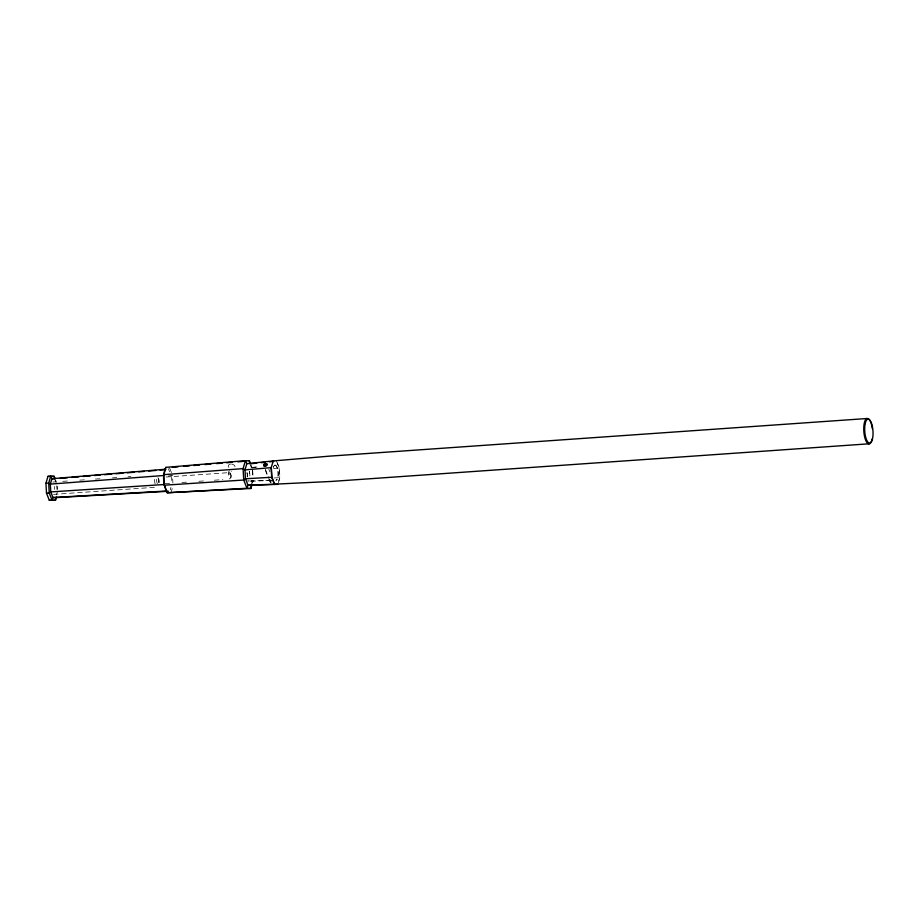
<?xml version="1.0" encoding="UTF-8"?>
<svg xmlns="http://www.w3.org/2000/svg" width="919" height="919" viewBox="0 0 919 919"><rect width="100%" height="100%" fill="white"/><g stroke="black" fill="none" stroke-linecap="round" stroke-linejoin="round"><path stroke-width="0.69" stroke-dasharray="4.59 3.45" d="M158.93 481.786L158.918 482.659A6.192 2.125 86 0 0 158.447 477.96M229.417 470.712C226.143 474.204 232.07 476.249 231.266 471.309M230.416 473.951L230.152 473.044A3.274 1.126 86 0 0 228.636 474.549A3.274 1.126 86 0 0 229.635 478.994M230.68 478.202L231.289 475.743L230.416 473.584L228.693 473.411M56.438 494.927L57.242 492.228M170.222 489.907L170.957 487.403M170.888 492.929L173.036 485.623M251.071 485.324L252.53 480.373M252.472 483.164L253.253 480.511L247.521 480.878M278.744 481.005L279.732 477.662L279.192 468.035L276.458 461.12M278.331 483.003L279.904 477.65L279.365 468.024L276.63 461.108M169.475 467.541L168.637 469.379L169.912 472.63M168.326 476.088L172.45 475.112L172.898 482.992M251.301 467.484L256.883 466.909M252.828 467.507L257.021 467.07M273.552 468.495L279.192 468.035M52.854 482.038L55.691 481.843M62.791 481.349L69.878 480.844M79.815 480.155L85.49 479.752M95.415 479.063L102.514 478.569M112.44 477.869L116.702 477.57M128.051 476.777L130.889 476.582M166.075 477.03L229.566 472.584M165.029 483.67L170.67 483.268M181.962 482.475L187.602 482.084M198.895 481.292L205.948 480.798M214.414 480.2L222.88 479.615M53.543 494.388L157.115 487.139A6.192 2.125 86 0 0 157.654 486.955M274.08 477.972L279.732 477.662M270.427 480.292L247.969 481.119A6.536 2.24 86 0 0 249.038 480.304M271.679 480.43L247.866 481.303A6.709 2.297 86 0 0 248.969 480.465M268.853 469.253L269.876 471.826M265.361 469.287L268.911 478.294M269.416 479.569L270.427 482.142M270.186 482.015L269.014 479.063A1.827 1.011 -15.6 0 0 271.208 479.362L269.313 479.396A2.01 1.114 -15.6 0 1 268.796 478.994M265.304 470.149L267.303 475.203M250.99 464.968L252.208 468.058M250.382 465.129L251.392 467.679M169.969 468.805L171.462 472.584M55.542 479.89L56.484 482.268M54.589 478.833L55.921 482.199M230.416 473.584L230.635 474.261A3.274 1.126 86 0 1 230.221 479.017M158.734 479.465L158.838 480.097M252.691 470.505L253.012 476.226M252.403 470.241L252.748 476.593M171.187 475.87L171.554 482.314M57.116 486.3L57.265 489.138M56.875 485.737L57.093 489.632M54.382 486.484L54.543 489.322M271.002 482.429A1.275 0.816 -21.5 0 1 271.128 481.372M270.875 482.521A1.643 1.045 -21.5 0 1 271.082 480.752M249.371 471.436A6.536 2.24 86 0 1 249.853 474.709L249.865 476.398A6.709 2.297 86 0 0 249.796 474.721L249.623 472.986A6.709 2.297 86 0 0 249.302 471.355M273.506 467.289A7.467 2.562 86 0 1 273.977 466.128M274.551 465.416A7.467 2.562 86 0 1 278.193 472.768L278.216 474.686A7.467 2.562 86 0 1 276.033 480.086M246.958 472.446A3.239 1.114 86 0 1 247.211 477.018M247.004 473.124A3.274 1.126 86 0 1 247.188 476.387M273.288 467.174A7.639 2.619 86 0 1 273.77 465.979M274.356 465.255A7.639 2.619 86 0 1 277.883 470.804L278.089 472.78A7.639 2.619 86 0 1 275.872 480.281M155.093 483.957A6.192 2.125 86 0 1 154.748 477.788M157.39 483.693A3.274 1.126 86 0 1 157.069 478.029M157.907 477.754A3.274 1.126 86 0 1 158.861 482.567M270.68 482.452A1.815 1.183 -19.4 0 1 270.91 480.488M228.865 467.369A3.4 2.366 15.5 0 1 230.703 464.061M231.565 464.072A3.4 2.366 15.5 0 1 234.954 467.518"/><path stroke-width="1.38" d="M277.768 484.347L251.071 485.324L250.91 488.46L167.258 492.756C163.111 485.037 162.261 475.468 165.834 467.369L245.419 460.672L249.371 460.867L250.588 463.946M168.418 491.251L55.645 497.638L55.473 500.292L49.316 500.315L46.501 493.17L45.95 483.245L47.983 476.352L54.141 476.329L55.071 478.707M45.95 483.245L48.684 483.061L50.315 484.118L163.674 475.502L165.834 467.369M56.496 496.834L55.473 500.292L49.316 500.315M252.082 484.485L250.91 488.46L246.97 488.265L243.719 480.04L243.087 468.61L245.419 460.672L246.809 463.693L244.982 469.885L245.476 478.776L248.004 485.175L246.97 488.265L167.258 492.756L164.179 484.52L50.752 491.906L49.235 492.986L46.501 493.17M869.454 443.774L331.46 481.441L274.436 484.187L271.714 477.271L271.174 467.645L273.311 460.936L328.91 456.192L866.904 418.524M246.809 463.693L273.138 460.947M251.278 463.704L256.872 463.13M261.065 462.694L265.269 462.268M269.462 461.832L273.667 461.407M271.174 467.645L244.982 469.885L243.087 468.61L163.685 474.675L164.271 485.198L243.719 480.04L245.476 478.776L271.714 477.271M172.324 467.311L178.033 466.829M183.743 466.347L189.44 465.876M193.725 465.519L199.434 465.037M205.144 464.566L210.842 464.084M216.551 463.601L222.26 463.13M226.545 462.774L232.243 462.291M237.952 461.82L243.661 461.338M165.512 469.23L51.901 478.707L50.315 484.118L50.752 491.906L52.957 497.512L52.05 500.12L49.235 492.986L48.684 483.061L50.706 476.157L51.901 478.707L54.589 478.833L54.141 476.329L47.983 476.352M60.298 478.362L67.42 477.777M71.693 477.421L78.827 476.835M83.101 476.479L90.234 475.881M94.508 475.525L100.205 475.054M104.49 474.698L111.613 474.112M115.886 473.756L123.02 473.17M127.293 472.814L134.415 472.217M138.7 471.861L144.398 471.39M148.671 471.033L155.805 470.448M160.078 470.091L165.776 469.62M166.73 491.01L52.957 497.512L55.645 497.638M274.436 484.187L248.004 485.175L251.071 485.324M274.609 484.175L271.875 477.26L271.346 467.633M249.371 460.867L249.876 463.842M872.097 439.052A12.74 4.365 86 0 1 865.227 439.006A12.74 4.365 86 0 1 865.629 419.615A12.74 4.365 86 0 1 872.315 428.61M266.395 463.739L266.05 463.647A1.643 1.045 -21.5 0 0 263.833 464.784A1.643 1.045 -21.5 0 0 265.132 465.899A1.643 1.045 -21.5 0 0 266.901 464.382L266.395 463.739M264.672 465.393A1.275 0.816 -21.5 0 0 266.453 464.21A1.275 0.816 -21.5 0 0 264.569 463.946A1.275 0.816 -21.5 0 0 264.672 465.393M865.17 423.648A12.004 4.113 86 0 0 868.983 442.958A12.004 4.113 86 0 0 872.43 426.703A12.004 4.113 86 0 0 865.17 423.648M264.603 466.197A1.815 1.137 -23.6 0 0 267.13 464.451A1.815 1.137 -23.6 0 0 264.465 464.164A1.815 1.137 -23.6 0 0 264.603 466.197"/></g></svg>
